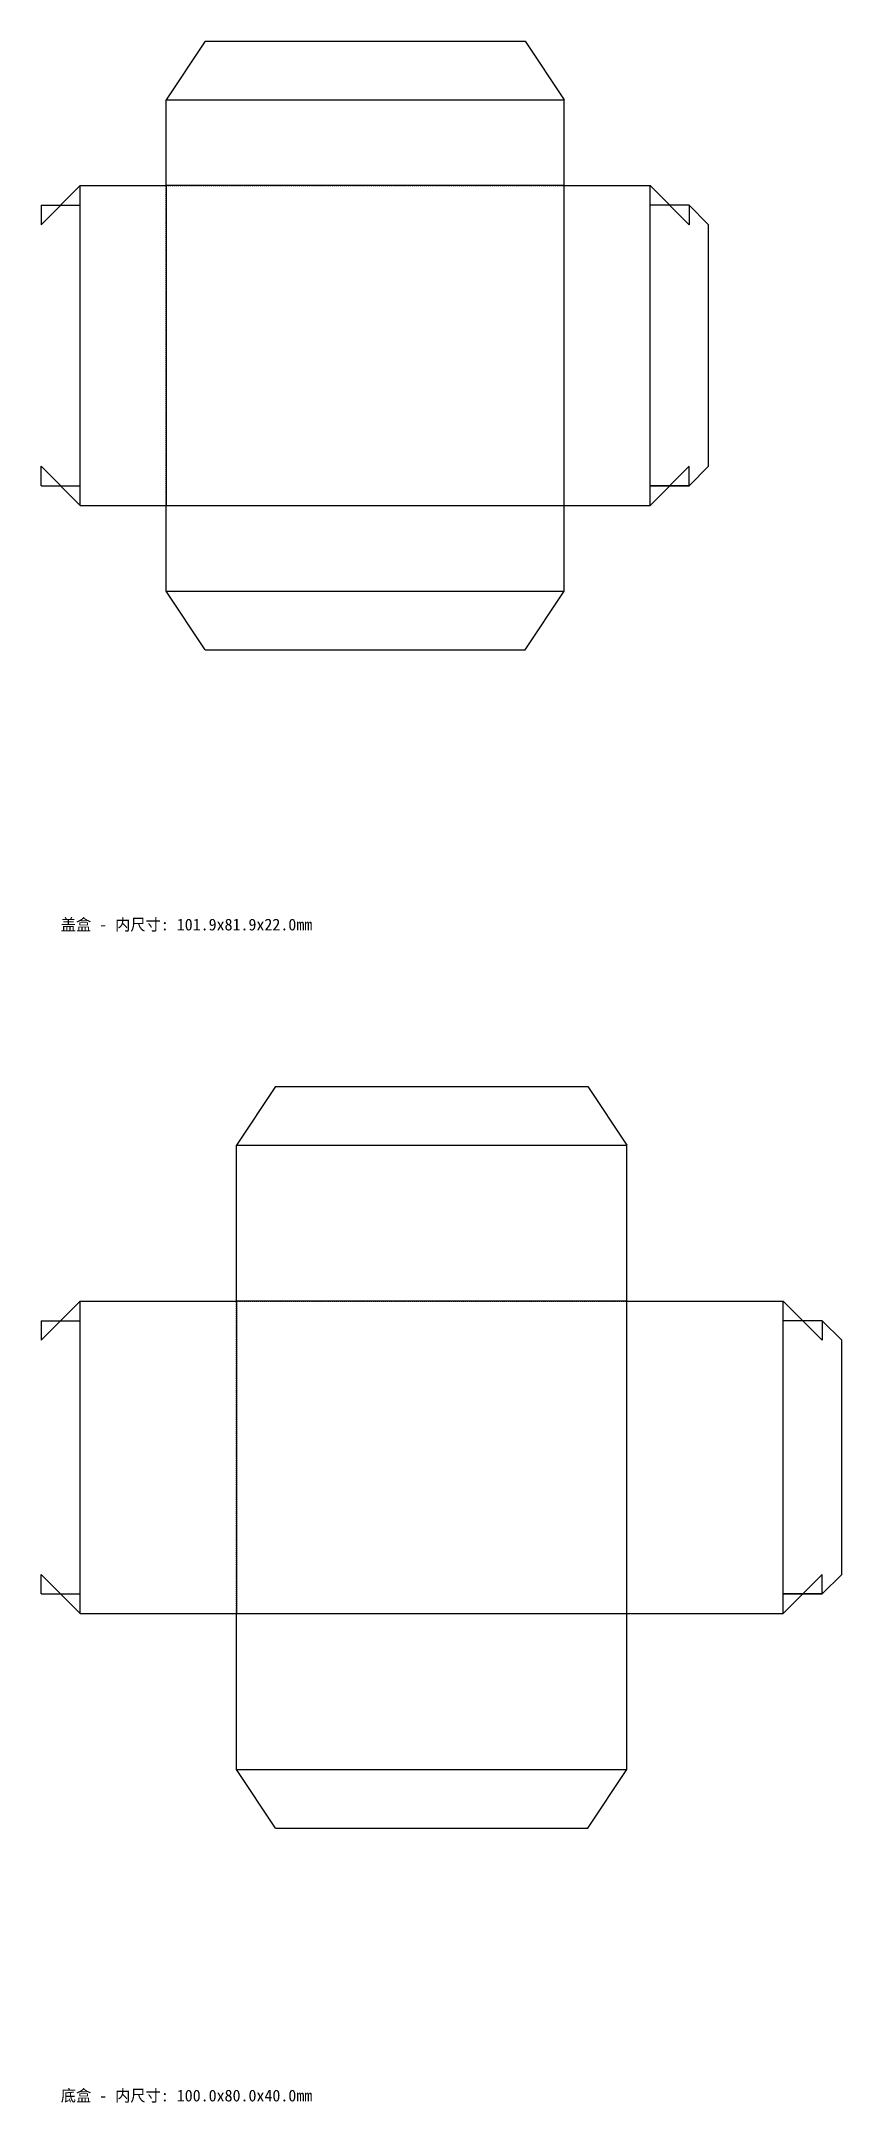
# Model space of a CAD drawing. Header units: metres. Extents: x 0 to 205, y 5 to 533.
import ezdxf

# ---------------------------------------------------------------- set-up
doc = ezdxf.new("R2010")
doc.units = ezdxf.units.M
doc.linetypes.add('DASHED', pattern=[0.5, 0.25, -0.25])
for name, color, linetype in [('ANNO', 7, 'Continuous'), ('CUT', 1, 'Continuous'), ('FOLD', 5, 'Continuous')]:
    doc.layers.add(name, color=color, linetype=linetype)

msp = doc.modelspace()

# ---------------------------------------------------------------- linework, layer by layer
at = {"layer": 'CUT'}
for p, q in [((42, 532.8), (32, 517.8)), ((42, 532.8), (123.9, 532.8)), ((123.9, 532.8), (133.9, 517.8)), ((32, 517.8), (133.9, 517.8)), ((32, 495.8), (32, 517.8)), ((133.9, 495.8), (133.9, 517.8)), ((0, 485.8), (10, 495.8)), ((10, 413.9), (10, 495.8)), ((10, 495.8), (32, 495.8)), ((133.9, 495.8), (32, 495.8)), ((32, 495.8), (32, 413.9)), ((133.9, 413.9), (133.9, 495.8)), ((133.9, 495.8), (155.9, 495.8)), ((155.9, 413.9), (155.9, 495.8)), ((165.9, 485.8), (155.9, 495.8)), ((0, 490.8), (10, 490.8)), ((0, 490.8), (0, 485.8)), ((165.9, 490.8), (155.9, 490.8)), ((165.9, 490.8), (155.9, 490.8)), ((170.9, 485.8), (165.9, 490.8)), ((165.9, 490.8), (165.9, 485.8)), ((170.9, 423.9), (170.9, 485.8)), ((0, 418.9), (0, 423.9)), ((0, 423.9), (10, 413.9)), ((165.9, 423.9), (155.9, 413.9)), ((165.9, 418.9), (170.9, 423.9)), ((165.9, 418.9), (165.9, 423.9)), ((0, 418.9), (10, 418.9)), ((155.9, 418.9), (165.9, 418.9)), ((165.9, 418.9), (155.9, 418.9)), ((10, 413.9), (32, 413.9)), ((32, 413.9), (133.9, 413.9)), ((32, 391.9), (32, 413.9)), ((133.9, 391.9), (133.9, 413.9)), ((133.9, 413.9), (155.9, 413.9)), ((32, 391.9), (133.9, 391.9)), ((42, 376.9), (32, 391.9)), ((123.9, 376.9), (133.9, 391.9)), ((42, 376.9), (123.9, 376.9)), ((60, 265), (50, 250)), ((60, 265), (140, 265)), ((140, 265), (150, 250)), ((50, 250), (150, 250)), ((50, 210), (50, 250)), ((150, 210), (150, 250)), ((0, 200), (10, 210)), ((10, 130), (10, 210)), ((10, 210), (50, 210)), ((150, 210), (50, 210)), ((50, 210), (50, 130)), ((150, 130), (150, 210)), ((150, 210), (190, 210)), ((190, 130), (190, 210)), ((200, 200), (190, 210)), ((0, 205), (10, 205)), ((0, 205), (0, 200)), ((200, 205), (190, 205)), ((200, 205), (190, 205)), ((205, 200), (200, 205)), ((200, 205), (200, 200)), ((205, 140), (205, 200)), ((0, 135), (0, 140)), ((0, 140), (10, 130)), ((200, 140), (190, 130)), ((200, 135), (205, 140)), ((200, 135), (200, 140)), ((0, 135), (10, 135)), ((190, 135), (200, 135)), ((200, 135), (190, 135)), ((10, 130), (50, 130)), ((50, 130), (150, 130)), ((50, 90), (50, 130)), ((150, 90), (150, 130)), ((150, 130), (190, 130)), ((50, 90), (150, 90)), ((60, 75), (50, 90)), ((140, 75), (150, 90)), ((60, 75), (140, 75))]:
    msp.add_line(p, q, dxfattribs=at)
at = {"layer": 'FOLD', "linetype": 'DASHED'}
for p, q in [((32, 517.8), (133.9, 517.8)), ((32, 495.8), (133.9, 495.8)), ((32, 413.9), (32, 495.8)), ((133.9, 413.9), (133.9, 495.8)), ((155.9, 418.9), (155.9, 490.8)), ((32, 413.9), (133.9, 413.9)), ((32, 391.9), (133.9, 391.9)), ((50, 250), (150, 250)), ((50, 210), (150, 210)), ((50, 130), (50, 210)), ((150, 130), (150, 210)), ((190, 135), (190, 205)), ((50, 130), (150, 130)), ((50, 90), (150, 90))]:
    msp.add_line(p, q, dxfattribs=at)

# ---------------------------------------------------------------- texts
at = {"layer": 'ANNO'}
for s, p in [('盖盒 - 内尺寸: 101.9x81.9x22.0mm', (5, 305)), ('底盒 - 内尺寸: 100.0x80.0x40.0mm', (5, 5))]:
    msp.add_text(s, height=3, dxfattribs=at).set_placement(p)

doc.saveas('drawing.dxf')
